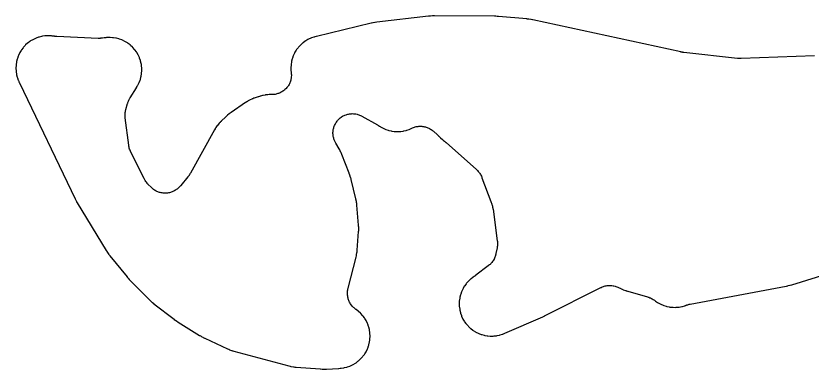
# Model space of a CAD drawing. Header units: millimetres. Extents: x 0 to 300, y 0 to 300.
# Drawn here: x 111.8 to 173.4, y 107.7 to 135 of the extents above; entities that cross this region are included whole.
import ezdxf

# ---------------------------------------------------------------- set-up
doc = ezdxf.new("R2010")
doc.units = ezdxf.units.MM
doc.layers.add('CUT', color=7, linetype='CONTINUOUS')

msp = doc.modelspace()

# ---------------------------------------------------------------- linework, layer by layer
at = {"layer": 'CUT'}
msp.add_lwpolyline([(173.6256, 131.8906), (167.945, 131.6697), (167.9381, 131.6694), (167.922, 131.6689), (167.9152, 131.6688), (167.9132, 131.6687), (167.8863, 131.6685), (167.8233, 131.6689), (167.8016, 131.6693), (167.7687, 131.6711), (167.6905, 131.6769), (167.6568, 131.68), (163.5114, 132.1443), (163.5, 132.1457), (163.4734, 132.149), (163.462, 132.1505), (163.4482, 132.1524), (163.4369, 132.154), (163.4106, 132.158), (163.3993, 132.1598), (163.3814, 132.1627), (163.3701, 132.1647), (163.3438, 132.1693), (163.3326, 132.1714), (163.3188, 132.174), (163.3076, 132.1762), (163.2814, 132.1815), (163.2702, 132.1839), (151.8188, 134.6648), (151.8004, 134.6684), (151.6809, 134.6905), (151.6624, 134.6936), (151.5116, 134.7165), (151.4931, 134.719), (151.3724, 134.7336), (151.3538, 134.7355), (149.1683, 134.9297), (149.1559, 134.9307), (149.0753, 134.9362), (149.0629, 134.9369), (148.9615, 134.9417), (148.949, 134.9421), (148.8682, 134.9443), (148.8558, 134.9445), (144.1971, 134.971), (144.179, 134.9709), (144.0615, 134.968), (144.0434, 134.9673), (143.8961, 134.9592), (143.878, 134.958), (143.7609, 134.948), (143.7429, 134.9462), (139.7524, 134.4857), (139.7343, 134.4833), (139.6175, 134.4662), (139.5995, 134.4633), (139.4536, 134.4374), (139.4357, 134.434), (139.3201, 134.4099), (139.3024, 134.4059), (135.0663, 133.3868), (135.0614, 133.3856), (135.047, 133.382), (134.9542, 133.3572), (134.94, 133.3532), (134.8846, 133.337), (134.8564, 133.328), (134.6774, 133.2657), (134.6226, 133.2436), (134.453, 133.1651), (134.4006, 133.1377), (134.2395, 133.0429), (134.1901, 133.0105), (134.0391, 132.9003), (133.9931, 132.8631), (133.8537, 132.7386), (133.8116, 132.6971), (133.6852, 132.5595), (133.6473, 132.5141), (133.535, 132.3647), (133.5019, 132.3158), (133.4048, 132.156), (133.3766, 132.1041), (133.2957, 131.9356), (133.2728, 131.8811), (133.2089, 131.7055), (133.1914, 131.649), (133.1451, 131.4679), (133.1333, 131.41), (133.105, 131.2252), (133.099, 131.1664), (133.089, 130.9798), (133.0888, 130.9207), (133.0973, 130.734), (133.1028, 130.6751), (133.1102, 130.6243), (133.1154, 130.5816), (133.1229, 130.503), (133.1271, 130.417), (133.1271, 130.3597), (133.123, 130.2737), (133.1175, 130.2166), (133.1052, 130.1314), (133.0943, 130.0751), (133.074, 129.9915), (133.0577, 129.9365), (133.0295, 129.8552), (133.008, 129.802), (132.9721, 129.7238), (132.9457, 129.6729), (132.9025, 129.5984), (132.8714, 129.5503), (132.8212, 129.4803), (132.7856, 129.4354), (132.729, 129.3705), (132.6893, 129.3292), (132.6267, 129.27), (132.5832, 129.2326), (132.5153, 129.1797), (132.4685, 129.1467), (132.3958, 129.1005), (132.346, 129.0721), (132.2692, 129.0331), (132.2169, 129.0096), (132.1368, 128.9781), (132.0825, 128.9597), (131.9998, 128.936), (131.944, 128.9229), (131.8593, 128.9072), (131.8025, 128.8995), (131.7167, 128.892), (131.6379, 128.8888), (131.5948, 128.8882), (131.5015, 128.8889), (131.4717, 128.8884), (131.4135, 128.886), (131.3986, 128.8852), (131.3018, 128.8788), (131.2869, 128.8776), (131.2806, 128.877), (131.2681, 128.8758), (131.1867, 128.8666), (131.1742, 128.865), (131.1254, 128.8585), (131.1004, 128.8546), (130.9413, 128.8264), (130.8921, 128.8156), (130.7359, 128.7741), (130.7117, 128.7672), (130.6646, 128.7525), (130.6526, 128.7487), (130.5749, 128.7227), (130.563, 128.7186), (130.2438, 128.6045), (130.232, 128.6001), (130.1552, 128.5708), (130.1434, 128.5662), (130.0977, 128.5476), (130.0744, 128.5376), (129.927, 128.4704), (129.8819, 128.4475), (129.7406, 128.3682), (129.7188, 128.3553), (129.6768, 128.3293), (129.6661, 128.3226), (129.5972, 128.2779), (129.5866, 128.2709), (129.5862, 128.2706), (128.4705, 127.5135), (128.4598, 127.5061), (128.3909, 127.4571), (128.3804, 127.4495), (128.3396, 127.4192), (128.3191, 127.4032), (128.188, 127.2965), (128.1681, 127.2797), (128.1301, 127.2459), (128.1205, 127.2372), (128.0585, 127.1797), (128.0491, 127.1708), (127.693, 126.8257), (127.6826, 126.8154), (127.616, 126.7477), (127.6059, 126.7371), (127.5669, 126.6955), (127.5474, 126.6736), (127.4262, 126.5308), (127.3906, 126.4844), (127.2838, 126.3305), (127.2678, 126.306), (127.2375, 126.2576), (127.23, 126.2451), (127.1817, 126.1633), (127.1744, 126.1506), (125.3084, 122.8052), (125.3035, 122.7965), (125.2953, 122.7822), (125.2748, 122.7482), (125.2388, 122.6913), (125.2225, 122.6664), (125.2207, 122.6638), (125.2036, 122.6395), (125.164, 122.5851), (125.1399, 122.5536), (125.1295, 122.5407), (125.1233, 122.533), (124.5685, 121.8542), (124.5623, 121.8468), (124.5568, 121.8402), (124.5202, 121.799), (124.4652, 121.7409), (124.3997, 121.6782), (124.3541, 121.6388), (124.2826, 121.583), (124.2171, 121.5371), (124.1711, 121.5068), (124.1638, 121.5023), (124.1555, 121.4973), (124.1335, 121.4841), (124.0963, 121.463), (124.0273, 121.426), (123.9501, 121.3892), (123.8976, 121.3671), (123.8172, 121.3378), (123.7628, 121.3208), (123.6801, 121.2993), (123.6243, 121.2876), (123.5399, 121.274), (123.4833, 121.2676), (123.398, 121.2621), (123.341, 121.2611), (123.2555, 121.2637), (123.1988, 121.2682), (123.1139, 121.2789), (123.0578, 121.2887), (122.9743, 121.3074), (122.9194, 121.3225), (122.8381, 121.3491), (122.7849, 121.3693), (122.7065, 121.4035), (122.6554, 121.4287), (122.5806, 121.4701), (122.5322, 121.5001), (122.4616, 121.5484), (122.4162, 121.5828), (122.3506, 121.6377), (122.2929, 121.6907), (122.2621, 121.7204), (122.0487, 121.9363), (122.0405, 121.9447), (122.027, 121.9588), (121.9952, 121.9936), (121.9548, 122.0402), (121.9038, 122.1048), (121.8556, 122.1719), (121.8107, 122.241), (121.7795, 122.2941), (121.7567, 122.3354), (121.7477, 122.3527), (121.7423, 122.3632), (121.15, 123.5422), (120.6973, 124.4432), (120.6918, 124.4545), (120.6826, 124.4733), (120.6619, 124.5193), (120.6365, 124.5802), (120.6065, 124.6632), (120.5806, 124.7477), (120.5589, 124.8333), (120.5459, 124.8979), (120.5373, 124.9476), (120.5343, 124.9683), (120.5326, 124.9808), (120.2594, 127.0831), (120.258, 127.0945), (120.2561, 127.1106), (120.2516, 127.1623), (120.2474, 127.233), (120.2463, 127.3137), (120.2479, 127.3674), (120.2541, 127.4478), (120.2605, 127.5012), (120.2738, 127.5807), (120.2886, 127.65), (120.3009, 127.7004), (120.3052, 127.7161), (120.3083, 127.7272), (120.4449, 128.201), (120.4479, 128.2111), (120.4529, 128.2277), (120.4659, 128.2676), (120.4842, 128.3193), (120.5113, 128.3874), (120.5414, 128.4545), (120.574, 128.5202), (120.6004, 128.5683), (120.6214, 128.6045), (120.6304, 128.6194), (120.636, 128.6283), (121.1342, 129.4229), (121.142, 129.4355), (121.191, 129.5183), (121.1984, 129.5311), (121.2267, 129.5815), (121.2405, 129.6077), (121.3249, 129.7775), (121.3486, 129.8317), (121.415, 130.0066), (121.4333, 130.0629), (121.4821, 130.2435), (121.4947, 130.3013), (121.5255, 130.4859), (121.5324, 130.5446), (121.5449, 130.7313), (121.5459, 130.7905), (121.5399, 130.9775), (121.5351, 131.0364), (121.5107, 131.2219), (121.5002, 131.2802), (121.4576, 131.4623), (121.4414, 131.5192), (121.3811, 131.6963), (121.3593, 131.7514), (121.2819, 131.9217), (121.2548, 131.9743), (121.161, 132.1361), (121.1288, 132.1858), (121.0195, 132.3376), (120.9826, 132.3839), (120.8589, 132.5242), (120.8176, 132.5666), (120.6807, 132.6941), (120.6354, 132.7322), (120.4866, 132.8456), (120.4378, 132.8791), (120.2785, 132.9772), (120.2267, 133.0057), (120.0585, 133.0877), (120.0041, 133.111), (119.8287, 133.176), (119.7723, 133.1938), (119.5913, 133.2412), (119.5334, 133.2533), (119.3486, 133.2827), (119.2898, 133.2891), (119.103, 133.3001), (119.0438, 133.3006), (118.8543, 133.2931), (118.8248, 133.2912), (118.7672, 133.286), (118.7525, 133.2845), (118.6569, 133.2736), (118.6423, 133.2717), (118.5169, 133.2543), (118.5068, 133.2529), (118.4899, 133.2508), (118.4493, 133.2465), (118.3803, 133.2409), (118.3497, 133.2389), (118.3465, 133.2387), (118.3158, 133.2378), (118.2466, 133.2369), (118.2058, 133.2372), (118.1888, 133.2378), (118.1786, 133.2381), (114.9791, 133.3764), (114.9668, 133.377), (114.9463, 133.3782), (114.8971, 133.3823), (114.814, 133.3916), (114.7773, 133.3965), (114.7406, 133.4022), (114.7259, 133.4043), (114.6305, 133.4166), (114.6158, 133.4183), (114.5583, 133.4243), (114.5288, 133.4266), (114.3393, 133.4369), (114.2801, 133.4372), (114.0932, 133.4288), (114.0343, 133.4233), (113.8491, 133.3966), (113.791, 133.3853), (113.6093, 133.3405), (113.5526, 133.3235), (113.3762, 133.261), (113.3214, 133.2385), (113.1521, 133.1589), (113.0998, 133.1311), (112.9391, 133.0352), (112.8898, 133.0024), (112.7394, 132.8912), (112.6936, 132.8537), (112.5548, 132.7282), (112.5129, 132.6863), (112.3872, 132.5477), (112.3496, 132.502), (112.2381, 132.3517), (112.2053, 132.3025), (112.1092, 132.1419), (112.0813, 132.0897), (112.0015, 131.9204), (111.9789, 131.8657), (111.9161, 131.6894), (111.8991, 131.6327), (111.854, 131.4511), (111.8426, 131.3931), (111.8156, 131.2079), (111.81, 131.149), (111.8014, 130.962), (111.8016, 130.9028), (111.8114, 130.716), (111.8175, 130.6571), (111.8457, 130.4721), (111.8575, 130.4141), (111.9038, 130.2328), (111.9213, 130.1762), (111.9861, 129.9979), (111.9969, 129.9704), (112.0194, 129.9171), (112.0253, 129.9035), (112.0648, 129.8158), (112.071, 129.8024), (116.3788, 120.828), (116.3853, 120.8148), (116.4288, 120.7297), (116.4357, 120.7166), (116.4929, 120.6111), (116.5, 120.5982), (116.5476, 120.5153), (116.5551, 120.5027), (118.7778, 116.8414), (118.7887, 116.8242), (118.8609, 116.7138), (118.8723, 116.697), (118.9676, 116.5616), (118.9796, 116.5452), (119.0592, 116.4399), (119.0717, 116.4239), (120.4041, 114.7796), (120.4142, 114.7675), (120.4806, 114.6899), (120.491, 114.678), (120.5768, 114.5828), (120.5875, 114.5712), (120.6578, 114.4972), (120.6688, 114.4859), (122.1233, 113.0327), (122.1371, 113.0193), (122.2281, 112.934), (122.2423, 112.9211), (122.3598, 112.8179), (122.3744, 112.8054), (122.4707, 112.7261), (122.4857, 112.7142), (124.0449, 111.5115), (124.0572, 111.5022), (124.1376, 111.4434), (124.1501, 111.4345), (124.2529, 111.3633), (124.2657, 111.3547), (124.349, 111.3), (124.3619, 111.2918), (126.0228, 110.2625), (126.038, 110.2534), (126.1378, 110.1956), (126.1533, 110.1869), (126.2806, 110.1181), (126.2963, 110.1099), (126.3994, 110.058), (126.4153, 110.0503), (128.1716, 109.231), (128.1835, 109.2257), (128.2608, 109.1916), (128.2727, 109.1865), (128.3197, 109.1671), (128.3439, 109.1576), (128.5025, 109.0997), (128.5271, 109.0914), (128.5756, 109.076), (128.588, 109.0722), (128.6691, 109.0485), (128.6816, 109.045), (132.9177, 107.9038), (132.9315, 107.9002), (133.0213, 107.8783), (133.0351, 107.8751), (133.0894, 107.8632), (133.1173, 107.8578), (133.2995, 107.8268), (133.3276, 107.8227), (133.3828, 107.816), (133.3969, 107.8145), (133.4889, 107.8055), (133.503, 107.8043), (135.368, 107.6669), (135.3866, 107.6658), (135.5075, 107.6607), (135.5261, 107.6602), (135.678, 107.6584), (135.6966, 107.6585), (135.8176, 107.6609), (135.8362, 107.6615), (136.7833, 107.7095), (136.7979, 107.7104), (136.8931, 107.7176), (136.9077, 107.7189), (136.9647, 107.7246), (136.9939, 107.7282), (137.18, 107.756), (137.2375, 107.7676), (137.4175, 107.8128), (137.4737, 107.8299), (137.6484, 107.8926), (137.7026, 107.915), (137.8704, 107.9945), (137.9221, 108.0221), (138.0813, 108.1176), (138.1301, 108.1502), (138.2792, 108.2607), (138.3246, 108.2979), (138.4622, 108.4225), (138.5038, 108.464), (138.6285, 108.6014), (138.6658, 108.6468), (138.7765, 108.7957), (138.8092, 108.8445), (138.9048, 109.0035), (138.9326, 109.0553), (139.0122, 109.2229), (139.0348, 109.2771), (139.0977, 109.4517), (139.1148, 109.5079), (139.1603, 109.6878), (139.1719, 109.7454), (139.1996, 109.9289), (139.2055, 109.9873), (139.2152, 110.1726), (139.2154, 110.2313), (139.2068, 110.4167), (139.2013, 110.4752), (139.1747, 110.6589), (139.1634, 110.7165), (139.119, 110.8967), (139.1022, 110.9529), (139.0403, 111.1279), (139.0181, 111.1823), (138.9395, 111.3504), (138.912, 111.4023), (138.8173, 111.5619), (138.785, 111.6109), (138.6751, 111.7605), (138.6381, 111.8061), (138.5142, 111.9442), (138.4729, 111.986), (138.3361, 112.1113), (138.2909, 112.1488), (138.13, 112.2696), (138.1287, 112.2706), (138.0471, 112.3315), (137.9809, 112.386), (137.9393, 112.4237), (137.8791, 112.4837), (137.841, 112.5255), (137.7868, 112.5909), (137.7527, 112.6361), (137.7049, 112.7063), (137.6753, 112.7545), (137.6343, 112.8289), (137.6094, 112.8797), (137.5756, 112.9577), (137.5555, 113.0106), (137.5292, 113.0914), (137.5143, 113.1459), (137.4957, 113.2288), (137.486, 113.2846), (137.4753, 113.3689), (137.4709, 113.4253), (137.4682, 113.5102), (137.4691, 113.5667), (137.4745, 113.6515), (137.4807, 113.7078), (137.4941, 113.7917), (137.5099, 113.8679), (137.5195, 113.9093), (138.1367, 116.3057), (138.1399, 116.3187), (138.1598, 116.4039), (138.1627, 116.4171), (138.1735, 116.4685), (138.1785, 116.495), (138.2067, 116.6676), (138.2105, 116.6943), (138.2167, 116.7465), (138.2181, 116.7599), (138.2264, 116.847), (138.2275, 116.8604), (138.332, 118.2976), (138.3327, 118.3086), (138.3369, 118.3858), (138.3374, 118.3973), (138.3391, 118.4479), (138.3395, 118.4723), (138.3386, 118.6244), (138.338, 118.6479), (138.3362, 118.6886), (138.3356, 118.6996), (138.3308, 118.7759), (138.3299, 118.7882), (138.1994, 120.3377), (138.1984, 120.3486), (138.1907, 120.4238), (138.1895, 120.435), (138.1835, 120.4843), (138.1801, 120.508), (138.1563, 120.6551), (138.1522, 120.6777), (138.1443, 120.7168), (138.142, 120.7274), (138.1259, 120.8005), (138.1232, 120.8123), (137.7587, 122.3187), (137.7535, 122.3386), (137.7178, 122.4668), (137.712, 122.4865), (137.6617, 122.6458), (137.6552, 122.6652), (137.6108, 122.7908), (137.6037, 122.81), (137.0371, 124.2531), (137.033, 124.2633), (137.0036, 124.3345), (136.9991, 124.3451), (136.9789, 124.3914), (136.9687, 124.4135), (136.9024, 124.5499), (136.8917, 124.5708), (136.8726, 124.6066), (136.8673, 124.6163), (136.8301, 124.6828), (136.824, 124.6935), (136.5641, 125.137), (136.5431, 125.1749), (136.5062, 125.2454), (136.4697, 125.3243), (136.448, 125.3779), (136.4193, 125.4598), (136.4028, 125.5153), (136.3821, 125.5997), (136.3711, 125.6564), (136.3586, 125.7424), (136.3531, 125.8), (136.349, 125.8867), (136.349, 125.9446), (136.3533, 126.0314), (136.3589, 126.0889), (136.3716, 126.1749), (136.3827, 126.2316), (136.4036, 126.3159), (136.4201, 126.3714), (136.449, 126.4533), (136.4709, 126.5068), (136.5075, 126.5856), (136.5344, 126.6368), (136.5785, 126.7117), (136.6102, 126.76), (136.6613, 126.8303), (136.6975, 126.8754), (136.7552, 126.9404), (136.7956, 126.9818), (136.8592, 127.0409), (136.9034, 127.0782), (136.9724, 127.1309), (137.02, 127.1638), (137.0938, 127.2096), (137.1444, 127.2377), (137.2223, 127.2762), (137.2753, 127.2993), (137.3565, 127.3301), (137.4115, 127.348), (137.4953, 127.3709), (137.5518, 127.3834), (137.6374, 127.398), (137.6948, 127.405), (137.7815, 127.4113), (137.8393, 127.4128), (137.9261, 127.4107), (137.9838, 127.4065), (138.0701, 127.3961), (138.1271, 127.3864), (138.2119, 127.3677), (138.2677, 127.3526), (138.3504, 127.3258), (138.4045, 127.3053), (138.4842, 127.2707), (138.5555, 127.2355), (138.594, 127.2153), (139.7961, 126.5483), (139.8559, 126.5067), (139.8676, 126.4988), (139.9442, 126.4481), (139.9561, 126.4404), (140.0028, 126.411), (140.0271, 126.3966), (140.1849, 126.3075), (140.2353, 126.2821), (140.3985, 126.2093), (140.4512, 126.1887), (140.6205, 126.1316), (140.6749, 126.116), (140.8488, 126.0751), (140.9044, 126.0647), (141.0814, 126.0403), (141.1377, 126.0353), (141.3163, 126.0276), (141.3728, 126.0279), (141.5512, 126.0371), (141.6075, 126.0427), (141.7843, 126.0686), (141.8398, 126.0795), (142.0134, 126.1219), (142.0676, 126.1379), (142.2364, 126.1966), (142.2888, 126.2176), (142.4641, 126.2976), (142.5039, 126.3147), (142.5775, 126.3441), (142.6593, 126.3723), (142.7147, 126.3885), (142.7988, 126.4087), (142.8555, 126.4195), (142.9412, 126.4316), (142.9986, 126.4368), (143.085, 126.4406), (143.1427, 126.4403), (143.2291, 126.4358), (143.2865, 126.43), (143.3721, 126.4171), (143.4286, 126.4059), (143.5126, 126.3848), (143.5677, 126.3682), (143.6493, 126.3392), (143.7026, 126.3173), (143.781, 126.2806), (143.832, 126.2537), (143.9065, 126.2097), (143.9546, 126.178), (144.0246, 126.127), (144.0863, 126.0772), (144.1194, 126.0493), (144.4323, 125.7713), (144.4357, 125.7683), (144.4393, 125.765), (144.4582, 125.7476), (144.4908, 125.7165), (144.5103, 125.6975), (144.5183, 125.6894), (144.5243, 125.6833), (144.5408, 125.6663), (144.5434, 125.6636), (144.563, 125.6437), (144.5653, 125.6414), (144.6399, 125.5665), (144.6635, 125.544), (144.8209, 125.4022), (144.8457, 125.381), (144.9056, 125.3327), (144.9152, 125.3251), (144.9772, 125.2771), (144.9829, 125.2727), (144.9969, 125.2621), (145.0163, 125.2471), (145.0504, 125.2198), (145.0733, 125.201), (145.0834, 125.1923), (145.0929, 125.1841), (145.0995, 125.1783), (145.1034, 125.1749), (147.4488, 123.0904), (147.4809, 123.0604), (147.5384, 123.004), (147.5981, 122.9395), (147.6357, 122.8947), (147.6888, 122.8247), (147.7218, 122.7764), (147.7678, 122.7015), (147.796, 122.6502), (147.8345, 122.5712), (147.8662, 122.4972), (147.8825, 122.4563), (148.5649, 120.6195), (148.6405, 120.4159), (148.6448, 120.4042), (148.6517, 120.3848), (148.667, 120.3376), (148.6908, 120.2569), (148.7006, 120.221), (148.7015, 120.2172), (148.7098, 120.1809), (148.7268, 120.0986), (148.7356, 120.0497), (148.7386, 120.0293), (148.7404, 120.017), (149.0701, 117.5887), (149.0716, 117.5764), (149.0741, 117.5561), (149.0787, 117.5069), (149.083, 117.4425), (149.0846, 117.3561), (149.082, 117.2695), (149.0753, 117.1834), (149.0672, 117.1193), (149.0597, 117.0705), (149.056, 117.0503), (149.0537, 117.0382), (148.965, 116.5873), (148.9547, 116.5417), (148.9341, 116.4594), (148.9332, 116.4565), (148.9331, 116.4563), (148.9271, 116.4367), (148.9068, 116.3705), (148.9058, 116.3675), (148.8895, 116.3229), (148.879, 116.2966), (148.8623, 116.2574), (148.8565, 116.2438), (148.8539, 116.2377), (148.8502, 116.2288), (148.8472, 116.2223), (148.834, 116.1952), (148.8143, 116.1566), (148.7767, 116.0887), (148.7378, 116.0271), (148.7332, 116.0205), (148.7297, 116.0156), (148.7179, 115.9987), (148.6962, 115.9675), (148.6508, 115.9086), (148.6446, 115.9012), (148.6317, 115.8863), (148.6306, 115.8851), (148.6281, 115.8821), (148.6049, 115.8553), (148.5596, 115.8066), (148.558, 115.8049), (148.5332, 115.7806), (148.5229, 115.7709), (148.5207, 115.7688), (148.5172, 115.7656), (148.5047, 115.7538), (148.4578, 115.7118), (148.4576, 115.7116), (148.4566, 115.7108), (148.397, 115.6621), (148.3731, 115.6433), (147.4125, 114.9124), (147.4034, 114.9057), (147.3821, 114.8899), (147.373, 114.8831), (147.3675, 114.8792), (147.3539, 114.8696), (147.322, 114.8474), (147.3082, 114.8381), (147.2931, 114.828), (147.2873, 114.8241), (147.2064, 114.7687), (147.1827, 114.7516), (147.0346, 114.6394), (146.9901, 114.6022), (146.9891, 114.6012), (146.8554, 114.4779), (146.8147, 114.4365), (146.6926, 114.2997), (146.6561, 114.2547), (146.5477, 114.1067), (146.5158, 114.0583), (146.4222, 113.9006), (146.3951, 113.8494), (146.3172, 113.6834), (146.2951, 113.6297), (146.2336, 113.457), (146.2168, 113.4015), (146.1723, 113.2236), (146.1609, 113.1667), (146.1337, 112.9854), (146.1279, 112.9277), (146.1184, 112.7446), (146.1182, 112.6866), (146.1264, 112.5034), (146.1318, 112.4456), (146.1577, 112.2641), (146.1686, 112.2072), (146.2118, 112.029), (146.2282, 111.9733), (146.2885, 111.8002), (146.3102, 111.7464), (146.3869, 111.5798), (146.4137, 111.5284), (146.5061, 111.37), (146.5377, 111.3214), (146.645, 111.1727), (146.6811, 111.1273), (146.8023, 110.9897), (146.8426, 110.948), (146.9765, 110.8227), (147.0207, 110.7852), (147.166, 110.6734), (147.2137, 110.6403), (147.3691, 110.543), (147.4197, 110.5147), (147.5838, 110.4329), (147.6369, 110.4095), (147.8082, 110.344), (147.8633, 110.3259), (148.0401, 110.2772), (148.0966, 110.2645), (148.2773, 110.233), (148.3349, 110.2259), (148.5177, 110.212), (148.5757, 110.2105), (148.759, 110.2143), (148.8169, 110.2184), (148.9989, 110.2399), (149.0561, 110.2495), (149.2353, 110.2886), (149.2913, 110.3036), (149.4683, 110.3606), (149.4957, 110.3701), (149.5487, 110.39), (149.5622, 110.3953), (149.6496, 110.4306), (149.663, 110.4362), (152.5817, 111.6977), (152.5894, 111.7011), (152.6428, 111.7251), (152.651, 111.7288), (152.7172, 111.7597), (152.7252, 111.7635), (152.7771, 111.7887), (152.7856, 111.7929), (157.0763, 113.9594), (157.118, 113.9791), (157.1954, 114.0133), (157.2816, 114.0463), (157.3401, 114.0652), (157.4292, 114.0892), (157.4893, 114.102), (157.5804, 114.1167), (157.6415, 114.1234), (157.7337, 114.1286), (157.7951, 114.129), (157.8873, 114.1248), (157.9485, 114.1188), (158.0398, 114.1052), (158.1, 114.093), (158.1894, 114.0701), (158.2481, 114.0518), (158.3347, 114.0199), (158.4124, 113.9866), (158.4544, 113.9673), (158.6376, 113.8774), (158.6499, 113.8716), (158.7302, 113.8344), (158.7426, 113.8288), (158.7914, 113.8076), (158.8166, 113.7973), (158.9818, 113.7341), (159.0075, 113.725), (159.058, 113.7082), (159.071, 113.7041), (159.1556, 113.6782), (159.1686, 113.6744), (160.6976, 113.2438), (160.7375, 113.2315), (160.8101, 113.2074), (160.8879, 113.1775), (160.9388, 113.1551), (161.0136, 113.1181), (161.0621, 113.0912), (161.1332, 113.0474), (161.1963, 113.0042), (161.2302, 112.9799), (161.2921, 112.9333), (161.3159, 112.9163), (161.4711, 112.8108), (161.5211, 112.7803), (161.6836, 112.6918), (161.7363, 112.6663), (161.9066, 112.594), (161.9616, 112.5737), (162.1382, 112.5184), (162.1948, 112.5036), (162.3759, 112.4657), (162.4338, 112.4565), (162.6177, 112.4364), (162.6762, 112.4329), (162.8612, 112.4309), (162.9197, 112.4331), (163.1041, 112.4491), (163.1621, 112.457), (163.344, 112.4909), (163.401, 112.5044), (163.5812, 112.5565), (163.6091, 112.5654), (163.6703, 112.5864), (163.6777, 112.5889), (163.7277, 112.6068), (163.7533, 112.6155), (163.808, 112.6333), (163.8661, 112.65), (163.9311, 112.6663), (163.9737, 112.6759), (163.9904, 112.6792), (164.0011, 112.6813), (171.4444, 114.0788), (171.4611, 114.0822), (171.5692, 114.1057), (171.5858, 114.1095), (171.7207, 114.1429), (171.7371, 114.1472), (171.8438, 114.1768), (171.8601, 114.1816), (175.6845, 115.3609)], dxfattribs=at)

doc.saveas('drawing.dxf')
